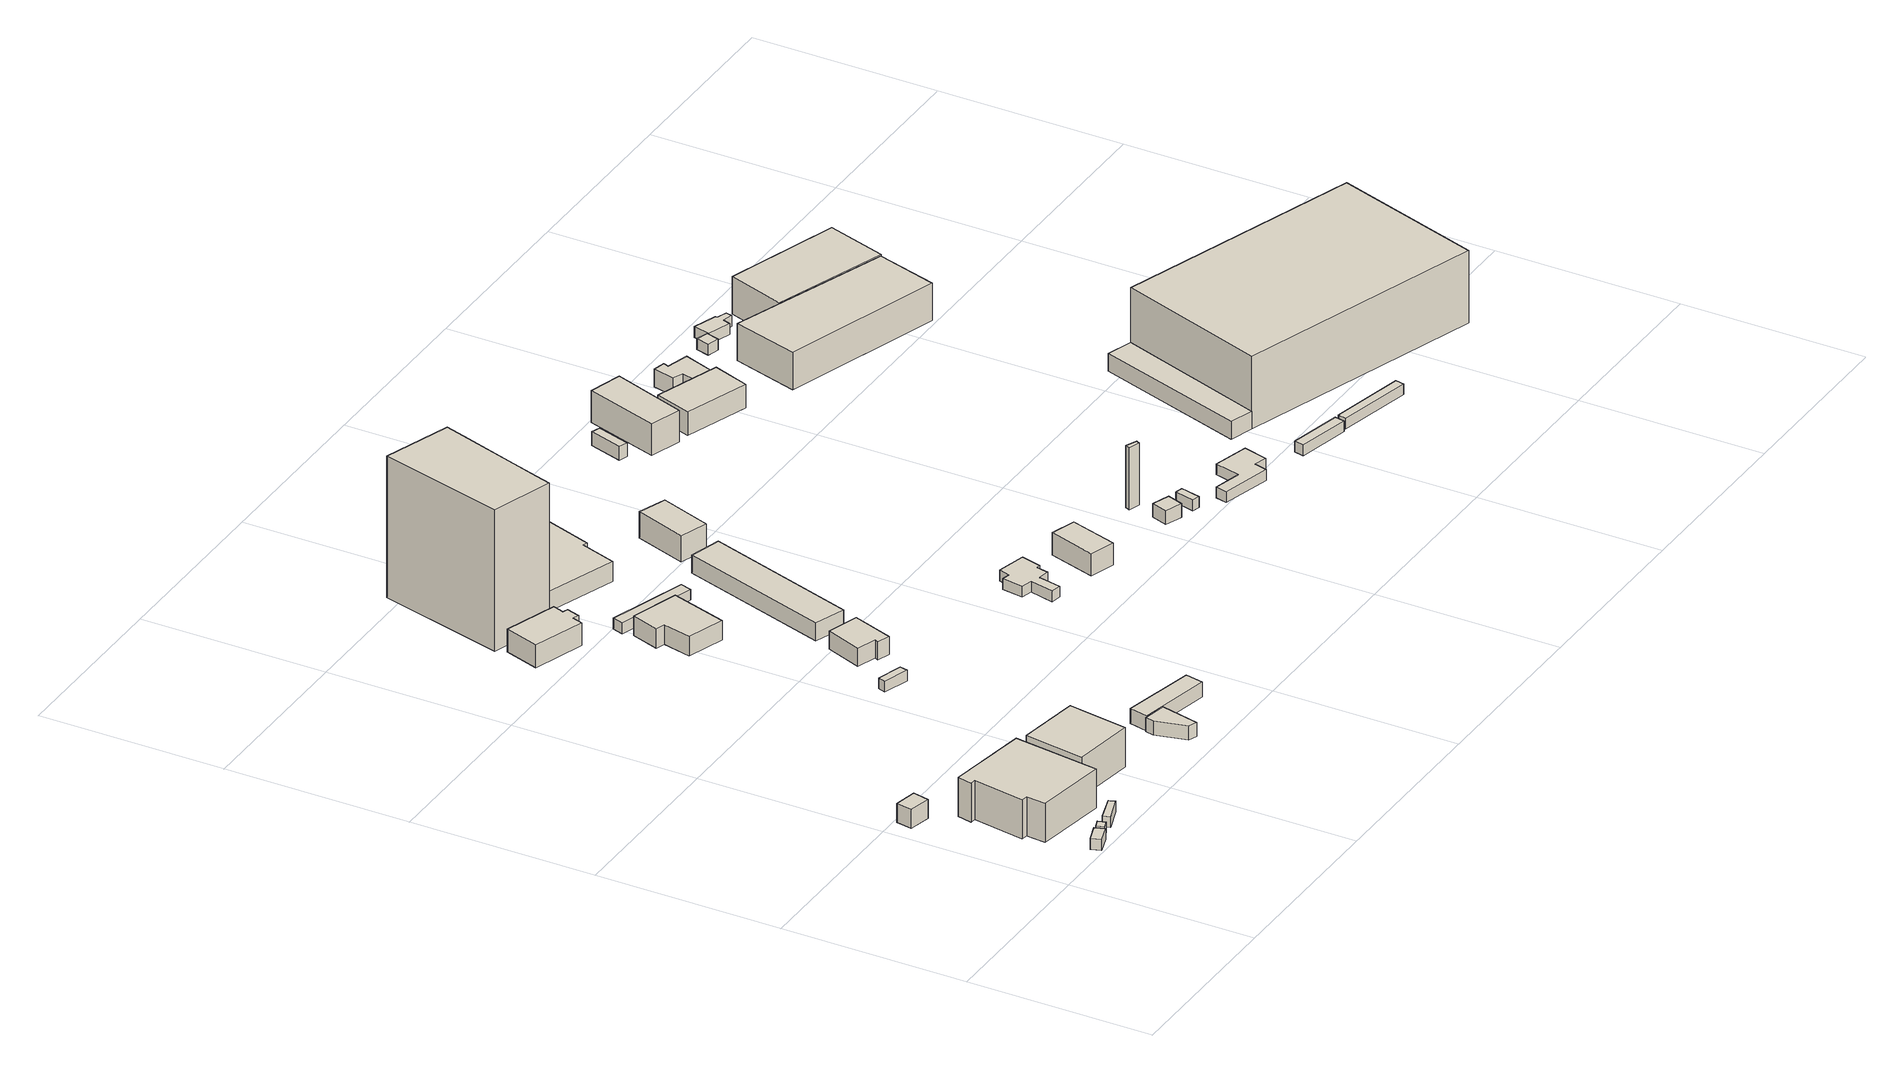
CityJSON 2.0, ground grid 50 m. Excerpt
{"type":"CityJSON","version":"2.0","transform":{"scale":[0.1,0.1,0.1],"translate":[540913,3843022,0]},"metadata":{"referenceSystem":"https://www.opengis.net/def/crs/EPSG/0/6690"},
"CityObjects":{
"building1":{"type":"Building","attributes":{"class":"3001","measuredHeight":5.2,"BuildingDetailAttribute.specifiedBuildingCoverageRate":0.6,"BuildingDetailAttribute.surveyYear":2017,"BuildingRiverFloodingRiskAttribute.description":"1","BuildingRiverFloodingRiskAttribute.rank":"1","BuildingRiverFloodingRiskAttribute.depth":0.145,"BuildingRiverFloodingRiskAttribute.adminType":"1","BuildingRiverFloodingRiskAttribute.scale":"2","BuildingRiverFloodingRiskAttribute.duration":0,"BuildingHighTideRiskAttribute.description":"1","BuildingHighTideRiskAttribute.rank":"2","BuildingHighTideRiskAttribute.depth":1.93,"BuildingIDAttribute.prefecture":"27","BuildingIDAttribute.city":"27113"},"geometry":[{"type":"Solid","lod":"1","boundaries":[[[[0,1,2,3]],[[2,4,5,3]],[[1,6,4,2]],[[0,7,6,1]],[[3,5,7,0]],[[4,6,7,5]]]]}]},
"building2":{"type":"Building","attributes":{"class":"3001","BuildingDetailAttribute.specifiedBuildingCoverageRate":0.6,"BuildingDetailAttribute.surveyYear":2017,"BuildingRiverFloodingRiskAttribute.description":"1","BuildingRiverFloodingRiskAttribute.rank":"2","BuildingRiverFloodingRiskAttribute.depth":0.925,"BuildingRiverFloodingRiskAttribute.adminType":"1","BuildingRiverFloodingRiskAttribute.scale":"2","BuildingRiverFloodingRiskAttribute.duration":26.92,"BuildingTsunamiRiskAttribute.description":"1","BuildingTsunamiRiskAttribute.rank":"2","BuildingTsunamiRiskAttribute.depth":0.93,"BuildingHighTideRiskAttribute.description":"1","BuildingHighTideRiskAttribute.rank":"3","BuildingHighTideRiskAttribute.depth":3.62,"BuildingIDAttribute.prefecture":"27","BuildingIDAttribute.city":"27113"},"geometry":[{"type":"Solid","lod":"1","boundaries":[[[[8,9,10,11]],[[10,12,13,11]],[[9,14,12,10]],[[8,15,14,9]],[[11,13,15,8]],[[12,14,15,13]]]]}]},
"building3":{"type":"Building","attributes":{"class":"3001","BuildingDetailAttribute.specifiedBuildingCoverageRate":0.6,"BuildingDetailAttribute.surveyYear":2017,"BuildingRiverFloodingRiskAttribute.description":"1","BuildingRiverFloodingRiskAttribute.rank":"2","BuildingRiverFloodingRiskAttribute.depth":0.925,"BuildingRiverFloodingRiskAttribute.adminType":"1","BuildingRiverFloodingRiskAttribute.scale":"2","BuildingRiverFloodingRiskAttribute.duration":26.92,"BuildingTsunamiRiskAttribute.description":"1","BuildingTsunamiRiskAttribute.rank":"2","BuildingTsunamiRiskAttribute.depth":0.62,"BuildingHighTideRiskAttribute.description":"1","BuildingHighTideRiskAttribute.rank":"3","BuildingHighTideRiskAttribute.depth":3.62,"BuildingIDAttribute.prefecture":"27","BuildingIDAttribute.city":"27113"},"geometry":[{"type":"Solid","lod":"1","boundaries":[[[[16,17,18,19]],[[18,20,21,19]],[[17,22,20,18]],[[16,23,22,17]],[[19,21,23,16]],[[20,22,23,21]]]]}]},
"building4":{"type":"Building","attributes":{"計測周辺長":92.47,"1/2500図郭":8,"区名":"西淀川区","町丁目名称":"竹島５丁目","街区番号":9,"class":"3001","usage":"441","measuredHeight":10.8,"storeysAboveGround":3,"BuildingDetailAttribute.buildingRoofEdgeArea":501.18,"BuildingDetailAttribute.buildingStructureType":"610","BuildingDetailAttribute.buildingStructureOrgType":"2","BuildingDetailAttribute.detailedUsage":"1510","BuildingDetailAttribute.specifiedBuildingCoverageRate":0.6,"BuildingDetailAttribute.surveyYear":2017,"BuildingRiverFloodingRiskAttribute.description":"1","BuildingRiverFloodingRiskAttribute.rank":"1","BuildingRiverFloodingRiskAttribute.depth":0.045,"BuildingRiverFloodingRiskAttribute.adminType":"1","BuildingRiverFloodingRiskAttribute.scale":"2","BuildingRiverFloodingRiskAttribute.duration":0,"BuildingTsunamiRiskAttribute.description":"1","BuildingTsunamiRiskAttribute.rank":"1","BuildingTsunamiRiskAttribute.depth":0.02,"BuildingHighTideRiskAttribute.description":"1","BuildingHighTideRiskAttribute.rank":"2","BuildingHighTideRiskAttribute.depth":2.47,"BuildingIDAttribute.prefecture":"27","BuildingIDAttribute.city":"27113"},"geometry":[{"type":"Solid","lod":"1","boundaries":[[[[24,25,26,27,28,29,30,31]],[[30,32,33,31]],[[29,34,32,30]],[[28,35,34,29]],[[27,36,35,28]],[[26,37,36,27]],[[25,38,37,26]],[[24,39,38,25]],[[31,33,39,24]],[[32,34,35,36,37,38,39,33]]]]}]},
"building5":{"type":"Building","attributes":{"class":"3003","BuildingDetailAttribute.specifiedBuildingCoverageRate":0.6,"BuildingDetailAttribute.surveyYear":2017,"BuildingRiverFloodingRiskAttribute.description":"1","BuildingRiverFloodingRiskAttribute.rank":"2","BuildingRiverFloodingRiskAttribute.depth":0.935,"BuildingRiverFloodingRiskAttribute.adminType":"1","BuildingRiverFloodingRiskAttribute.scale":"2","BuildingRiverFloodingRiskAttribute.duration":28,"BuildingTsunamiRiskAttribute.description":"1","BuildingTsunamiRiskAttribute.rank":"2","BuildingTsunamiRiskAttribute.depth":0.62,"BuildingHighTideRiskAttribute.description":"1","BuildingHighTideRiskAttribute.rank":"3","BuildingHighTideRiskAttribute.depth":4.28,"BuildingIDAttribute.prefecture":"27","BuildingIDAttribute.city":"27113"},"geometry":[{"type":"Solid","lod":"1","boundaries":[[[[40,41,42,43]],[[42,44,45,43]],[[41,46,44,42]],[[40,47,46,41]],[[43,45,47,40]],[[44,46,47,45]]]]}]},
"building6":{"type":"Building","attributes":{"class":"3001","measuredHeight":10.9,"BuildingDetailAttribute.specifiedBuildingCoverageRate":0.6,"BuildingDetailAttribute.surveyYear":2017,"BuildingRiverFloodingRiskAttribute.description":"1","BuildingRiverFloodingRiskAttribute.rank":"1","BuildingRiverFloodingRiskAttribute.depth":0.075,"BuildingRiverFloodingRiskAttribute.adminType":"1","BuildingRiverFloodingRiskAttribute.scale":"2","BuildingRiverFloodingRiskAttribute.duration":0,"BuildingTsunamiRiskAttribute.description":"1","BuildingTsunamiRiskAttribute.rank":"1","BuildingTsunamiRiskAttribute.depth":0.11,"BuildingHighTideRiskAttribute.description":"1","BuildingHighTideRiskAttribute.rank":"3","BuildingHighTideRiskAttribute.depth":3.77,"BuildingIDAttribute.prefecture":"27","BuildingIDAttribute.city":"27113"},"geometry":[{"type":"Solid","lod":"1","boundaries":[[[[48,49,50,51]],[[50,52,53,51]],[[49,54,52,50]],[[48,55,54,49]],[[51,53,55,48]],[[52,54,55,53]]]]}]},
"building7":{"type":"Building","attributes":{"計測周辺長":30.64,"1/2500図郭":8,"区名":"西淀川区","町丁目名称":"竹島５丁目","街区番号":8,"class":"3001","usage":"441","measuredHeight":4,"storeysAboveGround":1,"BuildingDetailAttribute.buildingRoofEdgeArea":50.03,"BuildingDetailAttribute.buildingStructureType":"610","BuildingDetailAttribute.buildingStructureOrgType":"2","BuildingDetailAttribute.detailedUsage":"1510","BuildingDetailAttribute.specifiedBuildingCoverageRate":0.6,"BuildingDetailAttribute.surveyYear":2017,"BuildingRiverFloodingRiskAttribute.description":"1","BuildingRiverFloodingRiskAttribute.rank":"2","BuildingRiverFloodingRiskAttribute.depth":1.17,"BuildingRiverFloodingRiskAttribute.adminType":"1","BuildingRiverFloodingRiskAttribute.scale":"2","BuildingRiverFloodingRiskAttribute.duration":54.5,"BuildingTsunamiRiskAttribute.description":"1","BuildingTsunamiRiskAttribute.rank":"2","BuildingTsunamiRiskAttribute.depth":1.05,"BuildingHighTideRiskAttribute.description":"1","BuildingHighTideRiskAttribute.rank":"3","BuildingHighTideRiskAttribute.depth":4.71,"BuildingIDAttribute.prefecture":"27","BuildingIDAttribute.city":"27113"},"geometry":[{"type":"Solid","lod":"1","boundaries":[[[[56,57,58,59,60]],[[59,61,62,60]],[[58,63,61,59]],[[57,64,63,58]],[[56,65,64,57]],[[60,62,65,56]],[[61,63,64,65,62]]]]}]},
"building8":{"type":"Building","attributes":{"計測周辺長":52.76,"1/2500図郭":8,"区名":"淀川区","町丁目名称":"加島３丁目","街区番号":16,"class":"3001","usage":"441","measuredHeight":6.4,"storeysAboveGround":1,"BuildingDetailAttribute.buildingRoofEdgeArea":153.85,"BuildingDetailAttribute.buildingStructureType":"610","BuildingDetailAttribute.buildingStructureOrgType":"2","BuildingDetailAttribute.detailedUsage":"1520","BuildingDetailAttribute.specifiedBuildingCoverageRate":0.6,"BuildingDetailAttribute.surveyYear":2017,"BuildingRiverFloodingRiskAttribute.description":"1","BuildingRiverFloodingRiskAttribute.rank":"1","BuildingRiverFloodingRiskAttribute.depth":0.384,"BuildingRiverFloodingRiskAttribute.adminType":"1","BuildingRiverFloodingRiskAttribute.scale":"2","BuildingRiverFloodingRiskAttribute.duration":0,"BuildingTsunamiRiskAttribute.description":"1","BuildingTsunamiRiskAttribute.rank":"1","BuildingTsunamiRiskAttribute.depth":0.06,"BuildingHighTideRiskAttribute.description":"1","BuildingHighTideRiskAttribute.rank":"3","BuildingHighTideRiskAttribute.depth":4.04,"BuildingIDAttribute.prefecture":"27","BuildingIDAttribute.city":"27123"},"geometry":[{"type":"Solid","lod":"1","boundaries":[[[[66,67,68,69,70,71,72,73]],[[72,74,75,73]],[[71,76,74,72]],[[70,77,76,71]],[[69,78,77,70]],[[68,79,78,69]],[[67,80,79,68]],[[66,81,80,67]],[[73,75,81,66]],[[74,76,77,78,79,80,81,75]]]]}]},
"building9":{"type":"Building","attributes":{"計測周辺長":18.83,"1/2500図郭":8,"区名":"淀川区","町丁目名称":"加島３丁目","街区番号":16,"class":"3001","usage":"441","storeysAboveGround":1,"BuildingDetailAttribute.buildingRoofEdgeArea":15.94,"BuildingDetailAttribute.buildingStructureType":"610","BuildingDetailAttribute.buildingStructureOrgType":"2","BuildingDetailAttribute.detailedUsage":"1520","BuildingDetailAttribute.specifiedBuildingCoverageRate":0.6,"BuildingDetailAttribute.surveyYear":2017,"BuildingRiverFloodingRiskAttribute.description":"1","BuildingRiverFloodingRiskAttribute.rank":"2","BuildingRiverFloodingRiskAttribute.depth":0.684,"BuildingRiverFloodingRiskAttribute.adminType":"1","BuildingRiverFloodingRiskAttribute.scale":"2","BuildingRiverFloodingRiskAttribute.duration":8.42,"BuildingTsunamiRiskAttribute.description":"1","BuildingTsunamiRiskAttribute.rank":"1","BuildingTsunamiRiskAttribute.depth":0.2,"BuildingHighTideRiskAttribute.description":"1","BuildingHighTideRiskAttribute.rank":"3","BuildingHighTideRiskAttribute.depth":3.23,"BuildingIDAttribute.prefecture":"27","BuildingIDAttribute.city":"27123"},"geometry":[{"type":"Solid","lod":"1","boundaries":[[[[82,83,84,85]],[[84,86,87,85]],[[83,88,86,84]],[[82,89,88,83]],[[85,87,89,82]],[[86,88,89,87]]]]}]},
"building10":{"type":"Building","attributes":{"計測周辺長":30.37,"1/2500図郭":8,"区名":"西淀川区","町丁目名称":"竹島５丁目","街区番号":8,"class":"3001","usage":"441","measuredHeight":4.2,"storeysAboveGround":2,"BuildingDetailAttribute.buildingRoofEdgeArea":50.54,"BuildingDetailAttribute.buildingStructureType":"610","BuildingDetailAttribute.buildingStructureOrgType":"2","BuildingDetailAttribute.detailedUsage":"1510","BuildingDetailAttribute.specifiedBuildingCoverageRate":0.6,"BuildingDetailAttribute.surveyYear":2017,"BuildingRiverFloodingRiskAttribute.description":"1","BuildingRiverFloodingRiskAttribute.rank":"2","BuildingRiverFloodingRiskAttribute.depth":1.17,"BuildingRiverFloodingRiskAttribute.adminType":"1","BuildingRiverFloodingRiskAttribute.scale":"2","BuildingRiverFloodingRiskAttribute.duration":54.5,"BuildingTsunamiRiskAttribute.description":"1","BuildingTsunamiRiskAttribute.rank":"2","BuildingTsunamiRiskAttribute.depth":0.74,"BuildingHighTideRiskAttribute.description":"1","BuildingHighTideRiskAttribute.rank":"3","BuildingHighTideRiskAttribute.depth":4.4,"BuildingIDAttribute.prefecture":"27","BuildingIDAttribute.city":"27113"},"geometry":[{"type":"Solid","lod":"1","boundaries":[[[[90,91,92,93]],[[92,94,95,93]],[[91,96,94,92]],[[90,97,96,91]],[[93,95,97,90]],[[94,96,97,95]]]]}]},
"building11":{"type":"Building","attributes":{"計測周辺長":58.84,"1/2500図郭":8,"区名":"淀川区","町丁目名称":"加島３丁目","街区番号":16,"class":"3001","usage":"441","measuredHeight":5.4,"storeysAboveGround":2,"BuildingDetailAttribute.buildingRoofEdgeArea":195.31,"BuildingDetailAttribute.buildingStructureType":"610","BuildingDetailAttribute.buildingStructureOrgType":"2","BuildingDetailAttribute.detailedUsage":"1520","BuildingDetailAttribute.specifiedBuildingCoverageRate":0.6,"BuildingDetailAttribute.surveyYear":2017,"BuildingRiverFloodingRiskAttribute.description":"1","BuildingRiverFloodingRiskAttribute.rank":"2","BuildingRiverFloodingRiskAttribute.depth":0.524,"BuildingRiverFloodingRiskAttribute.adminType":"1","BuildingRiverFloodingRiskAttribute.scale":"2","BuildingRiverFloodingRiskAttribute.duration":2.62,"BuildingTsunamiRiskAttribute.description":"1","BuildingTsunamiRiskAttribute.rank":"1","BuildingTsunamiRiskAttribute.depth":0.18,"BuildingHighTideRiskAttribute.description":"1","BuildingHighTideRiskAttribute.rank":"3","BuildingHighTideRiskAttribute.depth":4.15,"BuildingIDAttribute.prefecture":"27","BuildingIDAttribute.city":"27123"},"geometry":[{"type":"Solid","lod":"1","boundaries":[[[[98,99,100,101,102,103]],[[102,104,105,103]],[[101,106,104,102]],[[100,107,106,101]],[[99,108,107,100]],[[98,109,108,99]],[[103,105,109,98]],[[104,106,107,108,109,105]]]]}]},
"building12":{"type":"Building","attributes":{"計測周辺長":107.22,"1/2500図郭":8,"区名":"淀川区","町丁目名称":"加島３丁目","街区番号":16,"class":"3002","usage":"441","measuredHeight":39.3,"storeysAboveGround":7,"BuildingDetailAttribute.buildingRoofEdgeArea":648.84,"BuildingDetailAttribute.buildingStructureType":"603","BuildingDetailAttribute.buildingStructureOrgType":"3","BuildingDetailAttribute.detailedUsage":"1520","BuildingDetailAttribute.specifiedBuildingCoverageRate":0.6,"BuildingDetailAttribute.surveyYear":2017,"BuildingRiverFloodingRiskAttribute.description":"1","BuildingRiverFloodingRiskAttribute.rank":"1","BuildingRiverFloodingRiskAttribute.depth":0.414,"BuildingRiverFloodingRiskAttribute.adminType":"1","BuildingRiverFloodingRiskAttribute.scale":"2","BuildingRiverFloodingRiskAttribute.duration":0,"BuildingTsunamiRiskAttribute.description":"1","BuildingTsunamiRiskAttribute.rank":"1","BuildingTsunamiRiskAttribute.depth":0.02,"BuildingHighTideRiskAttribute.description":"1","BuildingHighTideRiskAttribute.rank":"3","BuildingHighTideRiskAttribute.depth":4.04,"BuildingIDAttribute.prefecture":"27","BuildingIDAttribute.city":"27123"},"geometry":[{"type":"Solid","lod":"1","boundaries":[[[[110,111,112,113,114,115,116]],[[115,117,118,116]],[[114,119,117,115]],[[113,120,119,114]],[[112,121,120,113]],[[111,122,121,112]],[[110,123,122,111]],[[116,118,123,110]],[[117,119,120,121,122,123,118]]]]}]},
"building13":{"type":"Building","attributes":{"計測周辺長":41.45,"1/2500図郭":8,"区名":"淀川区","町丁目名称":"加島３丁目","街区番号":16,"class":"3001","usage":"441","measuredHeight":5,"storeysAboveGround":1,"BuildingDetailAttribute.buildingRoofEdgeArea":98.75,"BuildingDetailAttribute.buildingStructureType":"610","BuildingDetailAttribute.buildingStructureOrgType":"2","BuildingDetailAttribute.detailedUsage":"1520","BuildingDetailAttribute.specifiedBuildingCoverageRate":0.6,"BuildingDetailAttribute.surveyYear":2017,"BuildingRiverFloodingRiskAttribute.description":"1","BuildingRiverFloodingRiskAttribute.rank":"2","BuildingRiverFloodingRiskAttribute.depth":0.684,"BuildingRiverFloodingRiskAttribute.adminType":"1","BuildingRiverFloodingRiskAttribute.scale":"2","BuildingRiverFloodingRiskAttribute.duration":8.42,"BuildingTsunamiRiskAttribute.description":"1","BuildingTsunamiRiskAttribute.rank":"1","BuildingTsunamiRiskAttribute.depth":0.43,"BuildingHighTideRiskAttribute.description":"1","BuildingHighTideRiskAttribute.rank":"3","BuildingHighTideRiskAttribute.depth":4.4,"BuildingIDAttribute.prefecture":"27","BuildingIDAttribute.city":"27123"},"geometry":[{"type":"Solid","lod":"1","boundaries":[[[[124,125,126,127,128,129]],[[128,130,131,129]],[[127,132,130,128]],[[126,133,132,127]],[[125,134,133,126]],[[124,135,134,125]],[[129,131,135,124]],[[130,132,133,134,135,131]]]]}]},
"building14":{"type":"Building","attributes":{"計測周辺長":50.64,"1/2500図郭":8,"区名":"淀川区","町丁目名称":"加島３丁目","街区番号":16,"class":"3003","usage":"441","storeysAboveGround":1,"BuildingDetailAttribute.buildingRoofEdgeArea":69.66,"BuildingDetailAttribute.buildingStructureType":"610","BuildingDetailAttribute.buildingStructureOrgType":"2","BuildingDetailAttribute.detailedUsage":"1520","BuildingDetailAttribute.specifiedBuildingCoverageRate":0.6,"BuildingDetailAttribute.surveyYear":2017,"BuildingRiverFloodingRiskAttribute.description":"1","BuildingRiverFloodingRiskAttribute.rank":"2","BuildingRiverFloodingRiskAttribute.depth":0.644,"BuildingRiverFloodingRiskAttribute.adminType":"1","BuildingRiverFloodingRiskAttribute.scale":"2","BuildingRiverFloodingRiskAttribute.duration":6.88,"BuildingTsunamiRiskAttribute.description":"1","BuildingTsunamiRiskAttribute.rank":"1","BuildingTsunamiRiskAttribute.depth":0.2,"BuildingHighTideRiskAttribute.description":"1","BuildingHighTideRiskAttribute.rank":"3","BuildingHighTideRiskAttribute.depth":4.17,"BuildingIDAttribute.prefecture":"27","BuildingIDAttribute.city":"27123"},"geometry":[{"type":"Solid","lod":"1","boundaries":[[[[136,137,138,139]],[[138,140,141,139]],[[137,142,140,138]],[[136,143,142,137]],[[139,141,143,136]],[[140,142,143,141]]]]}]},
"building15":{"type":"Building","attributes":{"計測周辺長":98.06,"1/2500図郭":8,"区名":"淀川区","町丁目名称":"加島３丁目","街区番号":16,"class":"3003","usage":"441","measuredHeight":5.6,"storeysAboveGround":1,"BuildingDetailAttribute.buildingRoofEdgeArea":586.96,"BuildingDetailAttribute.buildingStructureType":"610","BuildingDetailAttribute.buildingStructureOrgType":"2","BuildingDetailAttribute.detailedUsage":"1520","BuildingDetailAttribute.specifiedBuildingCoverageRate":0.6,"BuildingDetailAttribute.surveyYear":2017,"BuildingRiverFloodingRiskAttribute.description":"1","BuildingRiverFloodingRiskAttribute.rank":"1","BuildingRiverFloodingRiskAttribute.depth":0.404,"BuildingRiverFloodingRiskAttribute.adminType":"1","BuildingRiverFloodingRiskAttribute.scale":"2","BuildingRiverFloodingRiskAttribute.duration":0,"BuildingTsunamiRiskAttribute.description":"1","BuildingTsunamiRiskAttribute.rank":"1","BuildingTsunamiRiskAttribute.depth":0.02,"BuildingHighTideRiskAttribute.description":"1","BuildingHighTideRiskAttribute.rank":"3","BuildingHighTideRiskAttribute.depth":3.94,"BuildingIDAttribute.prefecture":"27","BuildingIDAttribute.city":"27123"},"geometry":[{"type":"Solid","lod":"1","boundaries":[[[[144,145,146,112,111,110,147]],[[110,148,149,147]],[[111,150,148,110]],[[112,151,150,111]],[[146,152,151,112]],[[145,153,152,146]],[[144,154,153,145]],[[147,149,154,144]],[[148,150,151,152,153,154,149]]]]}]},
"building16":{"type":"Building","attributes":{"計測周辺長":102.94,"1/2500図郭":8,"区名":"淀川区","町丁目名称":"加島３丁目","街区番号":16,"class":"3001","usage":"441","measuredHeight":5,"storeysAboveGround":1,"BuildingDetailAttribute.buildingRoofEdgeArea":375.97,"BuildingDetailAttribute.buildingStructureType":"610","BuildingDetailAttribute.buildingStructureOrgType":"2","BuildingDetailAttribute.detailedUsage":"1520","BuildingDetailAttribute.specifiedBuildingCoverageRate":0.6,"BuildingDetailAttribute.surveyYear":2017,"BuildingRiverFloodingRiskAttribute.description":"1","BuildingRiverFloodingRiskAttribute.rank":"2","BuildingRiverFloodingRiskAttribute.depth":0.784,"BuildingRiverFloodingRiskAttribute.adminType":"1","BuildingRiverFloodingRiskAttribute.scale":"2","BuildingRiverFloodingRiskAttribute.duration":12.33,"BuildingTsunamiRiskAttribute.description":"1","BuildingTsunamiRiskAttribute.rank":"1","BuildingTsunamiRiskAttribute.depth":0.44,"BuildingHighTideRiskAttribute.description":"1","BuildingHighTideRiskAttribute.rank":"3","BuildingHighTideRiskAttribute.depth":4.41,"BuildingIDAttribute.prefecture":"27","BuildingIDAttribute.city":"27123"},"geometry":[{"type":"Solid","lod":"1","boundaries":[[[[155,156,157,158]],[[157,159,160,158]],[[156,161,159,157]],[[155,162,161,156]],[[158,160,162,155]],[[159,161,162,160]]]]}]},
"building17":{"type":"Building","attributes":{"計測周辺長":50.86,"1/2500図郭":8,"区名":"淀川区","町丁目名称":"加島３丁目","街区番号":16,"class":"3003","usage":"441","storeysAboveGround":1,"BuildingDetailAttribute.buildingRoofEdgeArea":98.84,"BuildingDetailAttribute.buildingStructureType":"610","BuildingDetailAttribute.buildingStructureOrgType":"2","BuildingDetailAttribute.detailedUsage":"1520","BuildingDetailAttribute.specifiedBuildingCoverageRate":0.6,"BuildingDetailAttribute.surveyYear":2017,"BuildingRiverFloodingRiskAttribute.description":"1","BuildingRiverFloodingRiskAttribute.rank":"2","BuildingRiverFloodingRiskAttribute.depth":0.544,"BuildingRiverFloodingRiskAttribute.adminType":"1","BuildingRiverFloodingRiskAttribute.scale":"2","BuildingRiverFloodingRiskAttribute.duration":3.58,"BuildingTsunamiRiskAttribute.description":"1","BuildingTsunamiRiskAttribute.rank":"1","BuildingTsunamiRiskAttribute.depth":0.16,"BuildingHighTideRiskAttribute.description":"1","BuildingHighTideRiskAttribute.rank":"3","BuildingHighTideRiskAttribute.depth":4.13,"BuildingIDAttribute.prefecture":"27","BuildingIDAttribute.city":"27123"},"geometry":[{"type":"Solid","lod":"1","boundaries":[[[[163,164,165,166,167,168,169,170,171,172,173,174]],[[173,175,176,174]],[[172,177,175,173]],[[171,178,177,172]],[[170,179,178,171]],[[169,180,179,170]],[[168,181,180,169]],[[167,182,181,168]],[[166,183,182,167]],[[165,184,183,166]],[[164,185,184,165]],[[163,186,185,164]],[[174,176,186,163]],[[175,177,178,179,180,181,182,183,184,185,186,176]]]]}]},
"building18":{"type":"Building","attributes":{"計測周辺長":47.93,"1/2500図郭":8,"区名":"淀川区","町丁目名称":"加島３丁目","街区番号":16,"class":"3001","usage":"441","measuredHeight":7.4,"storeysAboveGround":2,"BuildingDetailAttribute.buildingRoofEdgeArea":130.78,"BuildingDetailAttribute.buildingStructureType":"610","BuildingDetailAttribute.buildingStructureOrgType":"2","BuildingDetailAttribute.detailedUsage":"1520","BuildingDetailAttribute.specifiedBuildingCoverageRate":0.6,"BuildingDetailAttribute.surveyYear":2017,"BuildingRiverFloodingRiskAttribute.description":"1","BuildingRiverFloodingRiskAttribute.rank":"2","BuildingRiverFloodingRiskAttribute.depth":0.614,"BuildingRiverFloodingRiskAttribute.adminType":"1","BuildingRiverFloodingRiskAttribute.scale":"2","BuildingRiverFloodingRiskAttribute.duration":5.9,"BuildingTsunamiRiskAttribute.description":"1","BuildingTsunamiRiskAttribute.rank":"1","BuildingTsunamiRiskAttribute.depth":0.28,"BuildingHighTideRiskAttribute.description":"1","BuildingHighTideRiskAttribute.rank":"3","BuildingHighTideRiskAttribute.depth":4.25,"BuildingIDAttribute.prefecture":"27","BuildingIDAttribute.city":"27123"},"geometry":[{"type":"Solid","lod":"1","boundaries":[[[[187,188,189,190]],[[189,191,192,190]],[[188,193,191,189]],[[187,194,193,188]],[[190,192,194,187]],[[191,193,194,192]]]]}]},
"building19":{"type":"Building","attributes":{"計測周辺長":34.63,"1/2500図郭":8,"区名":"淀川区","町丁目名称":"加島３丁目","街区番号":16,"class":"3001","usage":"441","measuredHeight":6.2,"storeysAboveGround":1,"BuildingDetailAttribute.buildingRoofEdgeArea":64.69,"BuildingDetailAttribute.buildingStructureType":"610","BuildingDetailAttribute.buildingStructureOrgType":"2","BuildingDetailAttribute.detailedUsage":"1520","BuildingDetailAttribute.specifiedBuildingCoverageRate":0.6,"BuildingDetailAttribute.surveyYear":2017,"BuildingRiverFloodingRiskAttribute.description":"1","BuildingRiverFloodingRiskAttribute.rank":"2","BuildingRiverFloodingRiskAttribute.depth":0.574,"BuildingRiverFloodingRiskAttribute.adminType":"1","BuildingRiverFloodingRiskAttribute.scale":"2","BuildingRiverFloodingRiskAttribute.duration":4.68,"BuildingTsunamiRiskAttribute.description":"1","BuildingTsunamiRiskAttribute.rank":"1","BuildingTsunamiRiskAttribute.depth":0.11,"BuildingHighTideRiskAttribute.description":"1","BuildingHighTideRiskAttribute.rank":"3","BuildingHighTideRiskAttribute.depth":4.08,"BuildingIDAttribute.prefecture":"27","BuildingIDAttribute.city":"27123"},"geometry":[{"type":"Solid","lod":"1","boundaries":[[[[195,196,197,198]],[[197,199,200,198]],[[196,201,199,197]],[[195,202,201,196]],[[198,200,202,195]],[[199,201,202,200]]]]}]},
"building20":{"type":"Building","attributes":{"計測周辺長":19.1,"1/2500図郭":8,"区名":"淀川区","町丁目名称":"加島３丁目","街区番号":16,"class":"3001","usage":"441","measuredHeight":3.8,"storeysAboveGround":2,"BuildingDetailAttribute.buildingRoofEdgeArea":22.75,"BuildingDetailAttribute.buildingStructureType":"601","BuildingDetailAttribute.buildingStructureOrgType":"1","BuildingDetailAttribute.detailedUsage":"1520","BuildingDetailAttribute.specifiedBuildingCoverageRate":0.6,"BuildingDetailAttribute.surveyYear":2017,"BuildingRiverFloodingRiskAttribute.description":"1","BuildingRiverFloodingRiskAttribute.rank":"2","BuildingRiverFloodingRiskAttribute.depth":0.644,"BuildingRiverFloodingRiskAttribute.adminType":"1","BuildingRiverFloodingRiskAttribute.scale":"2","BuildingRiverFloodingRiskAttribute.duration":6.88,"BuildingTsunamiRiskAttribute.description":"1","BuildingTsunamiRiskAttribute.rank":"1","BuildingTsunamiRiskAttribute.depth":0.28,"BuildingHighTideRiskAttribute.description":"1","BuildingHighTideRiskAttribute.rank":"3","BuildingHighTideRiskAttribute.depth":3.72,"BuildingIDAttribute.prefecture":"27","BuildingIDAttribute.city":"27123"},"geometry":[{"type":"Solid","lod":"1","boundaries":[[[[203,204,205,206]],[[205,207,208,206]],[[204,209,207,205]],[[203,210,209,204]],[[206,208,210,203]],[[207,209,210,208]]]]}]},
"building21":{"type":"Building","attributes":{"計測周辺長":23.96,"1/2500図郭":8,"区名":"淀川区","町丁目名称":"加島３丁目","街区番号":16,"class":"3003","usage":"441","measuredHeight":3.7,"storeysAboveGround":1,"BuildingDetailAttribute.buildingRoofEdgeArea":24.22,"BuildingDetailAttribute.buildingStructureType":"610","BuildingDetailAttribute.buildingStructureOrgType":"2","BuildingDetailAttribute.detailedUsage":"1520","BuildingDetailAttribute.specifiedBuildingCoverageRate":0.6,"BuildingDetailAttribute.surveyYear":2017,"BuildingRiverFloodingRiskAttribute.description":"1","BuildingRiverFloodingRiskAttribute.rank":"1","BuildingRiverFloodingRiskAttribute.depth":0.344,"BuildingRiverFloodingRiskAttribute.adminType":"1","BuildingRiverFloodingRiskAttribute.scale":"2","BuildingRiverFloodingRiskAttribute.duration":0,"BuildingTsunamiRiskAttribute.description":"1","BuildingTsunamiRiskAttribute.rank":"1","BuildingTsunamiRiskAttribute.depth":0.05,"BuildingHighTideRiskAttribute.description":"1","BuildingHighTideRiskAttribute.rank":"3","BuildingHighTideRiskAttribute.depth":4.02,"BuildingIDAttribute.prefecture":"27","BuildingIDAttribute.city":"27123"},"geometry":[{"type":"Solid","lod":"1","boundaries":[[[[211,212,213,214]],[[213,215,216,214]],[[212,217,215,213]],[[211,218,217,212]],[[214,216,218,211]],[[215,217,218,216]]]]}]},
"building22":{"type":"Building","attributes":{"class":"3001","measuredHeight":17.1,"BuildingDetailAttribute.specifiedBuildingCoverageRate":0.6,"BuildingDetailAttribute.surveyYear":2017,"BuildingRiverFloodingRiskAttribute.description":"1","BuildingRiverFloodingRiskAttribute.rank":"2","BuildingRiverFloodingRiskAttribute.depth":0.644,"BuildingRiverFloodingRiskAttribute.adminType":"1","BuildingRiverFloodingRiskAttribute.scale":"2","BuildingRiverFloodingRiskAttribute.duration":6.88,"BuildingTsunamiRiskAttribute.description":"1","BuildingTsunamiRiskAttribute.rank":"1","BuildingTsunamiRiskAttribute.depth":0.28,"BuildingHighTideRiskAttribute.description":"1","BuildingHighTideRiskAttribute.rank":"3","BuildingHighTideRiskAttribute.depth":4.26,"BuildingIDAttribute.prefecture":"27","BuildingIDAttribute.city":"27123"},"geometry":[{"type":"Solid","lod":"1","boundaries":[[[[219,220,221,222]],[[221,223,224,222]],[[220,225,223,221]],[[219,226,225,220]],[[222,224,226,219]],[[223,225,226,224]]]]}]},
"building23":{"type":"Building","attributes":{"class":"3001","BuildingDetailAttribute.specifiedBuildingCoverageRate":0.6,"BuildingDetailAttribute.surveyYear":2017,"BuildingRiverFloodingRiskAttribute.description":"1","BuildingRiverFloodingRiskAttribute.rank":"2","BuildingRiverFloodingRiskAttribute.depth":0.644,"BuildingRiverFloodingRiskAttribute.adminType":"1","BuildingRiverFloodingRiskAttribute.scale":"2","BuildingRiverFloodingRiskAttribute.duration":6.88,"BuildingTsunamiRiskAttribute.description":"1","BuildingTsunamiRiskAttribute.rank":"1","BuildingTsunamiRiskAttribute.depth":0.14,"BuildingHighTideRiskAttribute.description":"1","BuildingHighTideRiskAttribute.rank":"3","BuildingHighTideRiskAttribute.depth":3.72,"BuildingIDAttribute.prefecture":"27","BuildingIDAttribute.city":"27123"},"geometry":[{"type":"Solid","lod":"1","boundaries":[[[[227,228,229,230]],[[229,231,232,230]],[[228,233,231,229]],[[227,234,233,228]],[[230,232,234,227]],[[231,233,234,232]]]]}]},
"building24":{"type":"Building","attributes":{"計測周辺長":60.09,"1/2500図郭":8,"区名":"淀川区","町丁目名称":"加島３丁目","街区番号":16,"class":"3001","usage":"441","measuredHeight":8.7,"storeysAboveGround":2,"BuildingDetailAttribute.buildingRoofEdgeArea":191.38,"BuildingDetailAttribute.buildingStructureType":"610","BuildingDetailAttribute.buildingStructureOrgType":"2","BuildingDetailAttribute.detailedUsage":"1520","BuildingDetailAttribute.specifiedBuildingCoverageRate":0.6,"BuildingDetailAttribute.surveyYear":2017,"BuildingRiverFloodingRiskAttribute.description":"1","BuildingRiverFloodingRiskAttribute.rank":"1","BuildingRiverFloodingRiskAttribute.depth":0.344,"BuildingRiverFloodingRiskAttribute.adminType":"1","BuildingRiverFloodingRiskAttribute.scale":"2","BuildingRiverFloodingRiskAttribute.duration":0,"BuildingTsunamiRiskAttribute.description":"1","BuildingTsunamiRiskAttribute.rank":"1","BuildingTsunamiRiskAttribute.depth":0.16,"BuildingHighTideRiskAttribute.description":"1","BuildingHighTideRiskAttribute.rank":"3","BuildingHighTideRiskAttribute.depth":3.95,"BuildingIDAttribute.prefecture":"27","BuildingIDAttribute.city":"27123"},"geometry":[{"type":"Solid","lod":"1","boundaries":[[[[235,236,237,238]],[[237,239,240,238]],[[236,241,239,237]],[[235,242,241,236]],[[238,240,242,235]],[[239,241,242,240]]]]}]},
"building25":{"type":"Building","attributes":{"計測周辺長":36.04,"1/2500図郭":8,"区名":"淀川区","町丁目名称":"加島３丁目","街区番号":16,"class":"3001","usage":"441","storeysAboveGround":1,"BuildingDetailAttribute.buildingRoofEdgeArea":68.22,"BuildingDetailAttribute.buildingStructureType":"610","BuildingDetailAttribute.buildingStructureOrgType":"2","BuildingDetailAttribute.detailedUsage":"1520","BuildingDetailAttribute.specifiedBuildingCoverageRate":0.6,"BuildingDetailAttribute.surveyYear":2017,"BuildingRiverFloodingRiskAttribute.description":"1","BuildingRiverFloodingRiskAttribute.rank":"2","BuildingRiverFloodingRiskAttribute.depth":0.574,"BuildingRiverFloodingRiskAttribute.adminType":"1","BuildingRiverFloodingRiskAttribute.scale":"2","BuildingRiverFloodingRiskAttribute.duration":4.67,"BuildingTsunamiRiskAttribute.description":"1","BuildingTsunamiRiskAttribute.rank":"1","BuildingTsunamiRiskAttribute.depth":0.16,"BuildingHighTideRiskAttribute.description":"1","BuildingHighTideRiskAttribute.rank":"3","BuildingHighTideRiskAttribute.depth":3.51,"BuildingIDAttribute.prefecture":"27","BuildingIDAttribute.city":"27123"},"geometry":[{"type":"Solid","lod":"1","boundaries":[[[[243,244,245,246,247,248,249,250]],[[249,251,252,250]],[[248,253,251,249]],[[247,254,253,248]],[[246,255,254,247]],[[245,256,255,246]],[[244,257,256,245]],[[243,258,257,244]],[[250,252,258,243]],[[251,253,254,255,256,257,258,252]]]]}]},
"building26":{"type":"Building","attributes":{"計測周辺長":58.44,"1/2500図郭":8,"区名":"淀川区","町丁目名称":"加島３丁目","街区番号":16,"class":"3001","usage":"441","measuredHeight":6.5,"storeysAboveGround":1,"BuildingDetailAttribute.buildingRoofEdgeArea":196.65,"BuildingDetailAttribute.buildingStructureType":"610","BuildingDetailAttribute.buildingStructureOrgType":"2","BuildingDetailAttribute.detailedUsage":"1520","BuildingDetailAttribute.specifiedBuildingCoverageRate":0.6,"BuildingDetailAttribute.surveyYear":2017,"BuildingRiverFloodingRiskAttribute.description":"1","BuildingRiverFloodingRiskAttribute.rank":"1","BuildingRiverFloodingRiskAttribute.depth":0.284,"BuildingRiverFloodingRiskAttribute.adminType":"1","BuildingRiverFloodingRiskAttribute.scale":"2","BuildingRiverFloodingRiskAttribute.duration":0,"BuildingTsunamiRiskAttribute.description":"1","BuildingTsunamiRiskAttribute.rank":"1","BuildingTsunamiRiskAttribute.depth":0.09,"BuildingHighTideRiskAttribute.description":"1","BuildingHighTideRiskAttribute.rank":"3","BuildingHighTideRiskAttribute.depth":3.97,"BuildingIDAttribute.prefecture":"27","BuildingIDAttribute.city":"27123"},"geometry":[{"type":"Solid","lod":"1","boundaries":[[[[259,260,261,262]],[[261,263,264,262]],[[260,265,263,261]],[[259,266,265,260]],[[262,264,266,259]],[[263,265,266,264]]]]}]},
"building27":{"type":"Building","attributes":{"計測周辺長":37.88,"1/2500図郭":8,"区名":"淀川区","町丁目名称":"加島３丁目","街区番号":16,"class":"3001","usage":"441","measuredHeight":5,"storeysAboveGround":1,"BuildingDetailAttribute.buildingRoofEdgeArea":70.88,"BuildingDetailAttribute.buildingStructureType":"610","BuildingDetailAttribute.buildingStructureOrgType":"2","BuildingDetailAttribute.detailedUsage":"1520","BuildingDetailAttribute.specifiedBuildingCoverageRate":0.6,"BuildingDetailAttribute.surveyYear":2017,"BuildingRiverFloodingRiskAttribute.description":"1","BuildingRiverFloodingRiskAttribute.rank":"1","BuildingRiverFloodingRiskAttribute.depth":0.284,"BuildingRiverFloodingRiskAttribute.adminType":"1","BuildingRiverFloodingRiskAttribute.scale":"2","BuildingRiverFloodingRiskAttribute.duration":0,"BuildingTsunamiRiskAttribute.description":"1","BuildingTsunamiRiskAttribute.rank":"1","BuildingTsunamiRiskAttribute.depth":0.08,"BuildingHighTideRiskAttribute.description":"1","BuildingHighTideRiskAttribute.rank":"3","BuildingHighTideRiskAttribute.depth":3.75,"BuildingIDAttribute.prefecture":"27","BuildingIDAttribute.city":"27123"},"geometry":[{"type":"Solid","lod":"1","boundaries":[[[[267,268,269,270,271,272,273,274]],[[273,275,276,274]],[[272,277,275,273]],[[271,278,277,272]],[[270,279,278,271]],[[269,280,279,270]],[[268,281,280,269]],[[267,282,281,268]],[[274,276,282,267]],[[275,277,278,279,280,281,282,276]]]]}]},
"building28":{"type":"Building","attributes":{"class":"3003","BuildingDetailAttribute.specifiedBuildingCoverageRate":0.6,"BuildingDetailAttribute.surveyYear":2017,"BuildingRiverFloodingRiskAttribute.description":"1","BuildingRiverFloodingRiskAttribute.rank":"2","BuildingRiverFloodingRiskAttribute.depth":0.554,"BuildingRiverFloodingRiskAttribute.adminType":"1","BuildingRiverFloodingRiskAttribute.scale":"2","BuildingRiverFloodingRiskAttribute.duration":3.97,"BuildingTsunamiRiskAttribute.description":"1","BuildingTsunamiRiskAttribute.rank":"1","BuildingTsunamiRiskAttribute.depth":0.01,"BuildingHighTideRiskAttribute.description":"1","BuildingHighTideRiskAttribute.rank":"3","BuildingHighTideRiskAttribute.depth":3.85,"BuildingIDAttribute.prefecture":"27","BuildingIDAttribute.city":"27123"},"geometry":[{"type":"Solid","lod":"1","boundaries":[[[[283,284,285,286]],[[285,287,288,286]],[[284,289,287,285]],[[283,290,289,284]],[[286,288,290,283]],[[287,289,290,288]]]]}]},
"building29":{"type":"Building","attributes":{"計測周辺長":14.16,"1/2500図郭":8,"区名":"淀川区","町丁目名称":"加島３丁目","街区番号":16,"class":"3001","usage":"441","storeysAboveGround":1,"BuildingDetailAttribute.buildingRoofEdgeArea":12.51,"BuildingDetailAttribute.buildingStructureType":"610","BuildingDetailAttribute.buildingStructureOrgType":"2","BuildingDetailAttribute.detailedUsage":"1520","BuildingDetailAttribute.specifiedBuildingCoverageRate":0.6,"BuildingDetailAttribute.surveyYear":2017,"BuildingRiverFloodingRiskAttribute.description":"1","BuildingRiverFloodingRiskAttribute.rank":"2","BuildingRiverFloodingRiskAttribute.depth":0.534,"BuildingRiverFloodingRiskAttribute.adminType":"1","BuildingRiverFloodingRiskAttribute.scale":"2","BuildingRiverFloodingRiskAttribute.duration":3.15,"BuildingTsunamiRiskAttribute.description":"1","BuildingTsunamiRiskAttribute.rank":"1","BuildingTsunamiRiskAttribute.depth":0.19,"BuildingHighTideRiskAttribute.description":"1","BuildingHighTideRiskAttribute.rank":"3","BuildingHighTideRiskAttribute.depth":4.17,"BuildingIDAttribute.prefecture":"27","BuildingIDAttribute.city":"27123"},"geometry":[{"type":"Solid","lod":"1","boundaries":[[[[291,292,293,294]],[[293,295,296,294]],[[292,297,295,293]],[[291,298,297,292]],[[294,296,298,291]],[[295,297,298,296]]]]}]},
"building30":{"type":"Building","attributes":{"計測周辺長":98.99,"1/2500図郭":8,"区名":"淀川区","町丁目名称":"加島３丁目","街区番号":16,"class":"3003","usage":"441","measuredHeight":4.9,"storeysAboveGround":1,"BuildingDetailAttribute.buildingRoofEdgeArea":300.06,"BuildingDetailAttribute.buildingStructureType":"610","BuildingDetailAttribute.buildingStructureOrgType":"2","BuildingDetailAttribute.detailedUsage":"1520","BuildingDetailAttribute.specifiedBuildingCoverageRate":0.6,"BuildingDetailAttribute.surveyYear":2017,"BuildingRiverFloodingRiskAttribute.description":"1","BuildingRiverFloodingRiskAttribute.rank":"2","BuildingRiverFloodingRiskAttribute.depth":0.564,"BuildingRiverFloodingRiskAttribute.adminType":"1","BuildingRiverFloodingRiskAttribute.scale":"2","BuildingRiverFloodingRiskAttribute.duration":4.33,"BuildingTsunamiRiskAttribute.description":"1","BuildingTsunamiRiskAttribute.rank":"1","BuildingTsunamiRiskAttribute.depth":0.19,"BuildingHighTideRiskAttribute.description":"1","BuildingHighTideRiskAttribute.rank":"3","BuildingHighTideRiskAttribute.depth":4.17,"BuildingIDAttribute.prefecture":"27","BuildingIDAttribute.city":"27123"},"geometry":[{"type":"Solid","lod":"1","boundaries":[[[[299,300,301,302]],[[301,303,304,302]],[[300,305,303,301]],[[299,306,305,300]],[[302,304,306,299]],[[303,305,306,304]]]]}]},
"building31":{"type":"Building","attributes":{"class":"3003","BuildingDetailAttribute.specifiedBuildingCoverageRate":0.6,"BuildingDetailAttribute.surveyYear":2017,"BuildingRiverFloodingRiskAttribute.description":"1","BuildingRiverFloodingRiskAttribute.rank":"2","BuildingRiverFloodingRiskAttribute.depth":0.554,"BuildingRiverFloodingRiskAttribute.adminType":"1","BuildingRiverFloodingRiskAttribute.scale":"2","BuildingRiverFloodingRiskAttribute.duration":3.97,"BuildingTsunamiRiskAttribute.description":"1","BuildingTsunamiRiskAttribute.rank":"1","BuildingTsunamiRiskAttribute.depth":0.27,"BuildingHighTideRiskAttribute.description":"1","BuildingHighTideRiskAttribute.rank":"3","BuildingHighTideRiskAttribute.depth":4.24,"BuildingIDAttribute.prefecture":"27","BuildingIDAttribute.city":"27123"},"geometry":[{"type":"Solid","lod":"1","boundaries":[[[[307,308,309,310]],[[309,311,312,310]],[[308,313,311,309]],[[307,314,313,308]],[[310,312,314,307]],[[311,313,314,312]]]]}]},
"building32":{"type":"Building","attributes":{"計測周辺長":28.01,"1/2500図郭":8,"区名":"淀川区","町丁目名称":"加島３丁目","街区番号":16,"class":"3001","usage":"441","storeysAboveGround":1,"BuildingDetailAttribute.buildingRoofEdgeArea":37.28,"BuildingDetailAttribute.buildingStructureType":"610","BuildingDetailAttribute.buildingStructureOrgType":"2","BuildingDetailAttribute.detailedUsage":"1520","BuildingDetailAttribute.specifiedBuildingCoverageRate":0.6,"BuildingDetailAttribute.surveyYear":2017,"BuildingRiverFloodingRiskAttribute.description":"1","BuildingRiverFloodingRiskAttribute.rank":"2","BuildingRiverFloodingRiskAttribute.depth":0.534,"BuildingRiverFloodingRiskAttribute.adminType":"1","BuildingRiverFloodingRiskAttribute.scale":"2","BuildingRiverFloodingRiskAttribute.duration":3.15,"BuildingTsunamiRiskAttribute.description":"1","BuildingTsunamiRiskAttribute.rank":"1","BuildingTsunamiRiskAttribute.depth":0.24,"BuildingHighTideRiskAttribute.description":"1","BuildingHighTideRiskAttribute.rank":"3","BuildingHighTideRiskAttribute.depth":4.21,"BuildingIDAttribute.prefecture":"27","BuildingIDAttribute.city":"27123"},"geometry":[{"type":"Solid","lod":"1","boundaries":[[[[315,316,317,318,319,320,321,322]],[[321,323,324,322]],[[320,325,323,321]],[[319,326,325,320]],[[318,327,326,319]],[[317,328,327,318]],[[316,329,328,317]],[[315,330,329,316]],[[322,324,330,315]],[[323,325,326,327,328,329,330,324]]]]}]},
"building33":{"type":"Building","attributes":{"計測周辺長":127.14,"1/2500図郭":8,"区名":"淀川区","町丁目名称":"加島３丁目","街区番号":16,"class":"3001","usage":"441","measuredHeight":10.3,"storeysAboveGround":2,"BuildingDetailAttribute.buildingRoofEdgeArea":818.47,"BuildingDetailAttribute.buildingStructureType":"610","BuildingDetailAttribute.buildingStructureOrgType":"2","BuildingDetailAttribute.detailedUsage":"1520","BuildingDetailAttribute.specifiedBuildingCoverageRate":0.6,"BuildingDetailAttribute.surveyYear":2017,"BuildingRiverFloodingRiskAttribute.description":"1","BuildingRiverFloodingRiskAttribute.rank":"2","BuildingRiverFloodingRiskAttribute.depth":0.564,"BuildingRiverFloodingRiskAttribute.adminType":"1","BuildingRiverFloodingRiskAttribute.scale":"2","BuildingRiverFloodingRiskAttribute.duration":4.33,"BuildingTsunamiRiskAttribute.description":"1","BuildingTsunamiRiskAttribute.rank":"1","BuildingTsunamiRiskAttribute.depth":0.18,"BuildingHighTideRiskAttribute.description":"1","BuildingHighTideRiskAttribute.rank":"3","BuildingHighTideRiskAttribute.depth":4.16,"BuildingIDAttribute.prefecture":"27","BuildingIDAttribute.city":"27123"},"geometry":[{"type":"Solid","lod":"1","boundaries":[[[[331,332,333,334]],[[333,335,336,334]],[[332,337,335,333]],[[331,338,337,332]],[[334,336,338,331]],[[335,337,338,336]]]]}]},
"building34":{"type":"Building","attributes":{"計測周辺長":98.19,"1/2500図郭":8,"区名":"淀川区","町丁目名称":"加島３丁目","街区番号":16,"class":"3001","usage":"441","measuredHeight":10.4,"storeysAboveGround":2,"BuildingDetailAttribute.buildingRoofEdgeArea":539.44,"BuildingDetailAttribute.buildingStructureType":"610","BuildingDetailAttribute.buildingStructureOrgType":"2","BuildingDetailAttribute.detailedUsage":"1520","BuildingDetailAttribute.specifiedBuildingCoverageRate":0.6,"BuildingDetailAttribute.surveyYear":2017,"BuildingRiverFloodingRiskAttribute.description":"1","BuildingRiverFloodingRiskAttribute.rank":"2","BuildingRiverFloodingRiskAttribute.depth":0.614,"BuildingRiverFloodingRiskAttribute.adminType":"1","BuildingRiverFloodingRiskAttribute.scale":"2","BuildingRiverFloodingRiskAttribute.duration":5.9,"BuildingTsunamiRiskAttribute.description":"1","BuildingTsunamiRiskAttribute.rank":"1","BuildingTsunamiRiskAttribute.depth":0.27,"BuildingHighTideRiskAttribute.description":"1","BuildingHighTideRiskAttribute.rank":"3","BuildingHighTideRiskAttribute.depth":4.24,"BuildingIDAttribute.prefecture":"27","BuildingIDAttribute.city":"27123"},"geometry":[{"type":"Solid","lod":"1","boundaries":[[[[339,340,341,342]],[[341,343,344,342]],[[340,345,343,341]],[[339,346,345,340]],[[342,344,346,339]],[[343,345,346,344]]]]}]},
"building35":{"type":"Building","attributes":{"計測周辺長":224.53,"1/2500図郭":8,"区名":"淀川区","町丁目名称":"加島３丁目","街区番号":16,"class":"3002","usage":"441","measuredHeight":20,"storeysAboveGround":4,"BuildingDetailAttribute.buildingRoofEdgeArea":2959.38,"BuildingDetailAttribute.buildingStructureType":"610","BuildingDetailAttribute.buildingStructureOrgType":"2","BuildingDetailAttribute.detailedUsage":"1520","BuildingDetailAttribute.specifiedBuildingCoverageRate":0.6,"BuildingDetailAttribute.surveyYear":2017,"BuildingRiverFloodingRiskAttribute.description":"1","BuildingRiverFloodingRiskAttribute.rank":"2","BuildingRiverFloodingRiskAttribute.depth":0.524,"BuildingRiverFloodingRiskAttribute.adminType":"1","BuildingRiverFloodingRiskAttribute.scale":"2","BuildingRiverFloodingRiskAttribute.duration":2.62,"BuildingTsunamiRiskAttribute.description":"1","BuildingTsunamiRiskAttribute.rank":"1","BuildingTsunamiRiskAttribute.depth":0.24,"BuildingHighTideRiskAttribute.description":"1","BuildingHighTideRiskAttribute.rank":"3","BuildingHighTideRiskAttribute.depth":4.22,"BuildingIDAttribute.prefecture":"27","BuildingIDAttribute.city":"27123"},"geometry":[{"type":"Solid","lod":"1","boundaries":[[[[347,348,299,302]],[[299,349,350,302]],[[348,351,349,299]],[[347,352,351,348]],[[302,350,352,347]],[[349,351,352,350]]]]}]}
},
"vertices":[
[1,424,35],[9,467,35],[70,455,35],[60,411,35],[70,455,87],[60,411,87],[9,467,87],[1,424,87],
[164,32,5],[212,48,5],[221,21,5],[173,5,5],[221,21,35],[173,5,35],[212,48,35],[164,32,35],
[219,47,5],[241,55,5],[248,35,5],[226,27,5],[248,35,35],[226,27,35],[241,55,35],[219,47,35],
[133,136,10],[138,188,10],[120,191,10],[144,331,10],[129,333,10],[138,373,10],[359,338,10],[328,105,10],[359,338,118],[328,105,118],[138,373,118],[129,333,118],[144,331,118],[120,191,118],[138,188,118],[133,136,118],
[266,55,6],[334,77,6],[340,59,6],[272,36,6],[340,59,36],[272,36,36],[334,77,36],[266,55,36],
[359,162,7],[384,325,7],[553,299,7],[528,137,7],[553,299,116],[528,137,116],[384,325,116],[359,162,116],
[711,66,4],[690,151,4],[695,174,4],[758,162,4],[734,57,4],[758,162,43],[734,57,43],[695,174,43],[690,151,43],[711,66,43],
[246,1569,11],[277,1663,11],[419,1616,11],[409,1586,11],[423,1581,11],[411,1544,11],[395,1550,11],[386,1522,11],[395,1550,74],[386,1522,74],[411,1544,74],[423,1581,74],[409,1586,74],[419,1616,74],[277,1663,74],[246,1569,74],
[547,795,10],[554,815,10],[622,795,10],[617,773,10],[622,795,40],[617,773,40],[554,815,40],[547,795,40],
[700,174,3],[712,224,3],[908,181,3],[898,133,3],[908,181,45],[898,133,45],[712,224,45],[700,174,45],
[469,1279,9],[488,1356,9],[463,1364,9],[488,1439,9],[618,1398,9],[570,1245,9],[618,1398,63],[570,1245,63],[488,1439,63],[463,1364,63],[488,1356,63],[469,1279,63],
[516,1899,11],[469,1752,11],[445,1678,11],[432,1636,11],[264,1690,11],[355,2030,11],[538,1968,11],[355,2030,403],[538,1968,403],[264,1690,403],[432,1636,403],[445,1678,403],[469,1752,403],[516,1899,403],
[673,883,5],[678,893,5],[625,910,5],[662,1008,5],[747,982,5],[708,871,5],[747,982,55],[708,871,55],[662,1008,55],[625,910,55],[678,893,55],[673,883,55],
[481,1465,9],[491,1495,9],[702,1428,9],[693,1398,9],[702,1428,39],[693,1398,39],[491,1495,39],[481,1465,39],
[719,1691,11],[707,1695,11],[675,1598,11],[761,1816,11],[516,1899,67],[761,1816,67],[469,1752,67],[445,1678,67],[675,1598,67],[707,1695,67],[719,1691,67],
[679,1053,5],[807,1457,5],[893,1433,5],[762,1024,5],[893,1433,55],[762,1024,55],[807,1457,55],[679,1053,55],
[1095,645,10],[1110,710,10],[1080,717,10],[1089,775,10],[1109,770,10],[1119,800,10],[1197,781,10],[1182,726,10],[1172,728,10],[1165,696,10],[1135,700,10],[1123,640,10],[1135,700,40],[1123,640,40],[1165,696,40],[1172,728,40],[1182,726,40],[1197,781,40],[1119,800,40],[1109,770,40],[1089,775,40],[1080,717,40],[1110,710,40],[1095,645,40],
[833,1500,9],[881,1639,9],[957,1612,9],[909,1474,9],[957,1612,82],[909,1474,82],[881,1639,82],[833,1500,82],
[1242,620,10],[1281,747,10],[1349,726,10],[1310,599,10],[1349,726,72],[1310,599,72],[1281,747,72],[1242,620,72],
[1535,581,7],[1550,624,7],[1597,607,7],[1582,564,7],[1597,607,45],[1582,564,45],[1550,624,45],[1535,581,45],
[1162,1847,12],[1190,1937,12],[1214,1929,12],[1186,1839,12],[1214,1929,50],[1186,1839,50],[1190,1937,50],[1162,1847,50],
[1550,687,9],[1555,700,9],[1585,687,9],[1580,677,9],[1585,687,180],[1580,677,180],[1555,700,180],[1550,687,180],
[1619,554,8],[1632,607,8],[1653,602,8],[1640,549,8],[1653,602,38],[1640,549,38],[1632,607,38],[1619,554,38],
[1219,1791,11],[1282,1989,11],[1372,1963,11],[1304,1764,11],[1372,1963,99],[1304,1764,99],[1282,1989,99],[1219,1791,99],
[1691,504,7],[1699,535,7],[1773,516,7],[1791,585,7],[1886,560,7],[1869,495,7],[1834,504,7],[1825,469,7],[1834,504,37],[1825,469,37],[1869,495,37],[1886,560,37],[1791,585,37],[1773,516,37],[1699,535,37],[1691,504,37],
[1339,1761,11],[1373,1860,11],[1550,1800,11],[1516,1701,11],[1550,1800,76],[1516,1701,76],[1373,1860,76],[1339,1761,76],
[1499,1831,11],[1508,1866,11],[1481,1879,11],[1495,1936,11],[1528,1929,11],[1523,1914,11],[1583,1897,11],[1556,1819,11],[1583,1897,60],[1556,1819,60],[1523,1914,60],[1528,1929,60],[1495,1936,60],[1481,1879,60],[1508,1866,60],[1499,1831,60],
[1960,444,10],[1966,470,10],[2107,438,10],[2102,412,10],[2107,438,40],[2102,412,40],[1966,470,40],[1960,444,40],
[1683,1894,10],[1693,1930,10],[1726,1920,10],[1715,1885,10],[1726,1920,40],[1715,1885,40],[1693,1930,40],[1683,1894,40],
[2008,609,10],[1943,629,10],[2074,1032,10],[2144,1010,10],[2074,1032,59],[2144,1010,59],[1943,629,59],[2008,609,59],
[2113,413,11],[2118,436,11],[2320,392,11],[2315,369,11],[2320,392,41],[2315,369,41],[2118,436,41],[2113,413,41],
[1725,1916,11],[1737,1961,11],[1800,1939,11],[1802,1934,11],[1827,1925,11],[1823,1907,11],[1795,1914,11],[1788,1894,11],[1795,1914,41],[1788,1894,41],[1823,1907,41],[1827,1925,41],[1802,1934,41],[1800,1939,41],[1737,1961,41],[1725,1916,41],
[1643,1645,9],[1696,1823,9],[2127,1673,9],[2077,1507,9],[2127,1673,112],[2077,1507,112],[1696,1823,112],[1643,1645,112],
[1824,1780,9],[1875,1935,9],[2183,1836,9],[2132,1675,9],[2183,1836,113],[2132,1675,113],[1875,1935,113],[1824,1780,113],
[2806,792,10],[2675,391,10],[2008,609,210],[2144,1010,210],[2675,391,210],[2806,792,210]
]}
